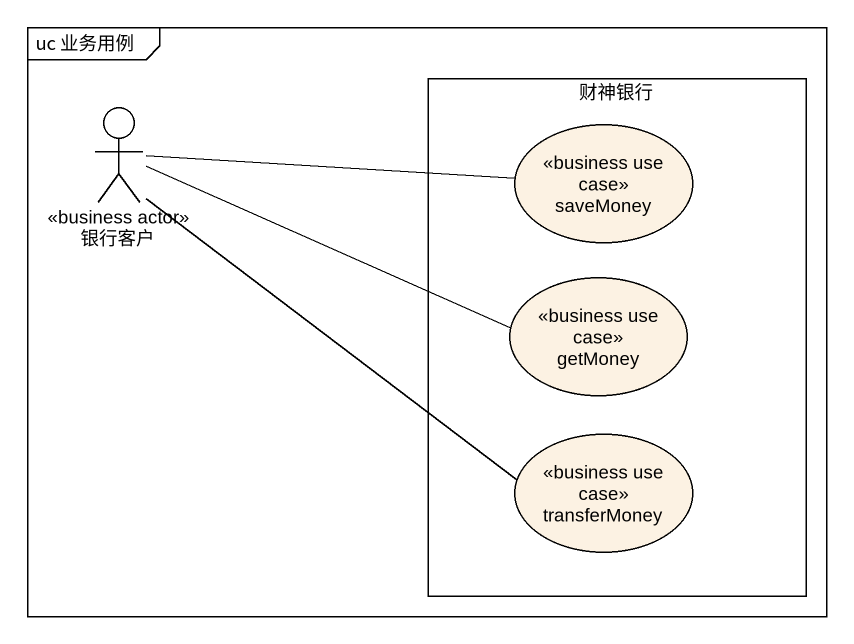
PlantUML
@startuml
mainframe uc 业务用例
actor 银行客户 <<business actor>>
rectangle 财神银行 {
  usecase saveMoney <<business use case>>
  usecase getMoney <<business use case>>
  usecase transferMoney <<business use case>>
}
银行客户 -right- saveMoney
银行客户 -right- getMoney
银行客户 -- transferMoney
@enduml
